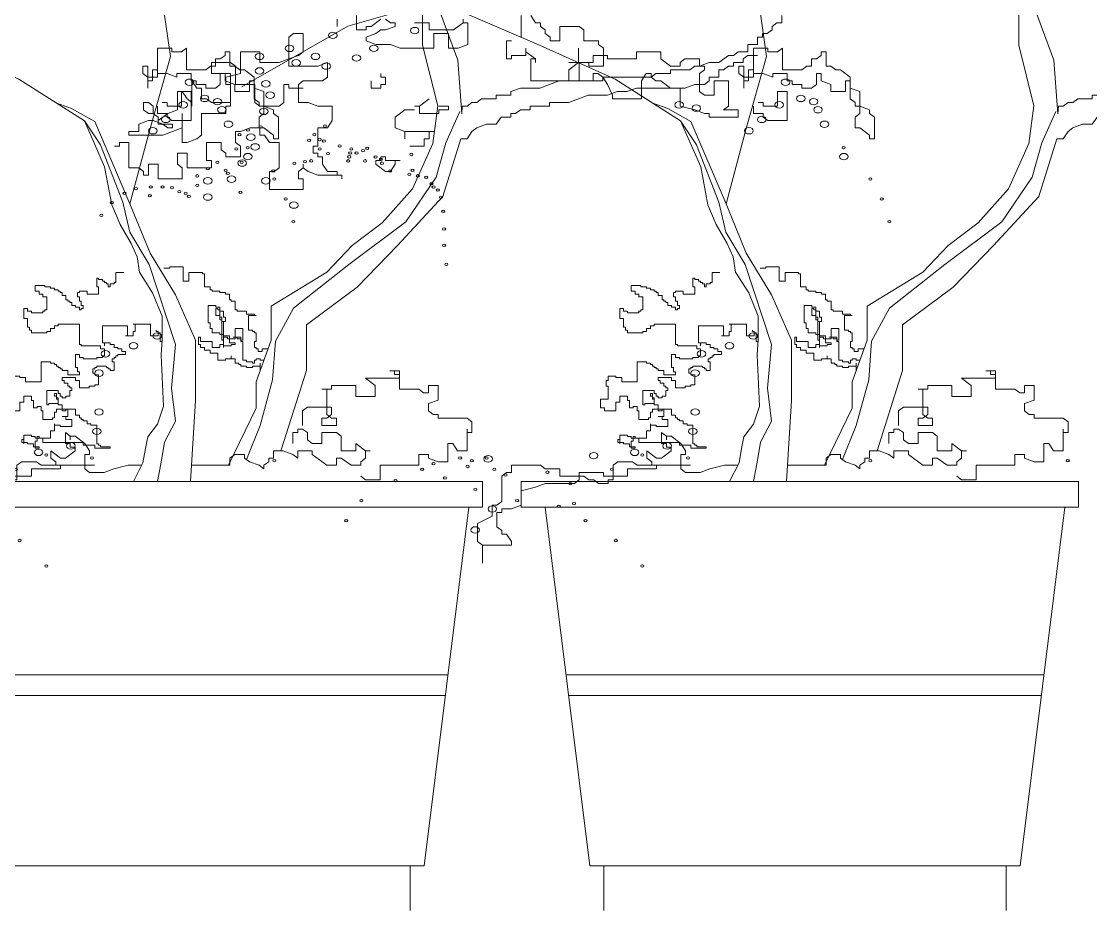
# Model space of a CAD drawing. Header units: millimetres. Extents: x 219.2 to 298.5, y 137.8 to 166.3.
# Drawn here: x 287.1841 to 287.4967, y 144.7631 to 145.0231 of the extents above; entities that cross this region are included whole.
import ezdxf

# ---------------------------------------------------------------- set-up
doc = ezdxf.new("R2010")
doc.units = ezdxf.units.MM
doc.layers.add('fach00', color=33, linetype='Continuous', lineweight=0)

# ---------------------------------------------------------------- blocks, each defined once
blk = doc.blocks.new('Arbaplci')
for p, q in [((-0.2145, 0.3194), (0.2706, 0.3194)), ((-0.2118, 0.2911), (0.268, 0.2911)), ((-0.1762, 0.0605), (-0.1762, 0)), ((0.2324, 0.0605), (0.2324, 0))]:
    blk.add_line(p, q)
for points in [[(0.2847, 1.0786), (0.2808, 1.1512), (0.2552, 1.2434), (0.2655, 1.3509), (0.3013, 1.4225), (0.3986, 1.5249), (0.4447, 1.617), (0.4857, 1.6785), (0.5677, 1.8116), (0.583, 1.8423), (0.7111, 1.9242), (0.7674, 1.9498), (0.7981, 1.9856)], [(0.0094, 0.5812), (0.0145, 0.6905), (0.0145, 0.7724), (-0.006, 0.8338), (-0.0316, 0.8901), (-0.0521, 0.9567), (-0.0316, 1.0591), (-0.0111, 1.1563), (-0.0213, 1.2536), (-0.0623, 1.3253), (-0.1596, 1.4072), (-0.2826, 1.4635), (-0.3799, 1.5044), (-0.4618, 1.5095), (-0.5182, 1.484)], [(0.048, 0.6029), (0.076, 0.6802), (0.076, 0.7161), (0.0913, 0.7724), (0.0913, 0.8185), (0.1477, 0.8645), (0.1733, 0.9004), (0.204, 0.9311), (0.2347, 0.9772), (0.2552, 1.0386), (0.2603, 1.0898), (0.245, 1.1717), (0.245, 1.2536), (0.245, 1.3201)], [(-0.5438, 1.1154), (-0.4362, 1.1973), (-0.3696, 1.2229), (-0.3133, 1.2126), (-0.2416, 1.1717), (-0.1648, 1.1256), (-0.0982, 1.0693), (-0.0778, 1.0068), (-0.0705, 0.9557), (-0.062, 0.9289), (-0.051, 0.9033), (-0.0449, 0.885), (-0.0425, 0.8643), (-0.0291, 0.8363), (-0.0194, 0.8047), (-0.0194, 0.773), (-0.0206, 0.7523), (-0.0181, 0.6829), (-0.0242, 0.6586), (-0.034, 0.6415), (-0.0364, 0.6257), (-0.0389, 0.6062), (-0.0486, 0.5812)], [(-0.4469, 1.1972), (-0.4469, 1.207)], [(-0.4272, 1.2119), (-0.4272, 1.1923), (-0.4174, 1.1923), (-0.4174, 1.1972), (-0.4125, 1.1972), (-0.4026, 1.207)], [(-0.3977, 1.207), (-0.3928, 1.2021), (-0.3879, 1.2021), (-0.3879, 1.1972), (-0.3977, 1.1923), (-0.4026, 1.1923), (-0.4076, 1.1873), (-0.4174, 1.1824), (-0.4174, 1.1775), (-0.4076, 1.1726), (-0.3928, 1.1726), (-0.383, 1.1677), (-0.3486, 1.1677), (-0.3486, 1.1873), (-0.3339, 1.1873), (-0.3339, 1.1677), (-0.324, 1.1677), (-0.3142, 1.1726), (-0.3142, 1.2021), (-0.3191, 1.2021), (-0.3191, 1.207), (-0.3191, 1.2021), (-0.3289, 1.1923), (-0.3535, 1.1923), (-0.3535, 1.2021), (-0.3683, 1.2021)], [(-0.27, 1.1775), (-0.2749, 1.1775), (-0.2749, 1.153), (-0.27, 1.153), (-0.27, 1.1579), (-0.2552, 1.1579), (-0.2552, 1.1677), (-0.2552, 1.1628), (-0.2454, 1.153), (-0.2454, 1.1481), (-0.2454, 1.153), (-0.2503, 1.153), (-0.2503, 1.1235), (-0.2012, 1.1235), (-0.2012, 1.1481), (-0.1914, 1.1481), (-0.1914, 1.1431), (-0.1766, 1.1431), (-0.1766, 1.1677), (-0.1815, 1.1726), (-0.1815, 1.1775), (-0.1963, 1.1775), (-0.1963, 1.1923), (-0.2012, 1.1972), (-0.2208, 1.1972), (-0.2208, 1.1775), (-0.2307, 1.1775), (-0.2307, 1.1824), (-0.2356, 1.1873), (-0.2356, 1.1923), (-0.2405, 1.1972), (-0.2405, 1.2021), (-0.2454, 1.2021), (-0.2503, 1.2119)], [(-0.2601, 1.2119), (-0.2601, 1.1824)], [(0.2847, 1.0786), (0.2853, 1.0891), (0.2902, 1.0891), (0.2951, 1.094), (0.3, 1.094), (0.3049, 1.0989), (0.3197, 1.0989), (0.3197, 1.1039), (0.3344, 1.1039), (0.3344, 1.1088), (0.3443, 1.1137), (0.3639, 1.1137), (0.3836, 1.1235), (0.4278, 1.1235), (0.4278, 1.1284), (0.4769, 1.1284), (0.4818, 1.1333), (0.4966, 1.1333), (0.4966, 1.1382), (0.5162, 1.1382), (0.5212, 1.1431), (0.5261, 1.1431), (0.5359, 1.1481), (0.5457, 1.1481), (0.5555, 1.1579), (0.5605, 1.1579), (0.5654, 1.1628), (0.5752, 1.1628), (0.5752, 1.1726), (0.585, 1.1726), (0.585, 1.1824), (0.5899, 1.1824), (0.5899, 1.1873), (0.5949, 1.1873), (0.5998, 1.1923), (0.5998, 1.1972), (0.6047, 1.2021), (0.6096, 1.2021), (0.6096, 1.2119)], [(-0.6729, 1.0351), (-0.668, 1.0351), (-0.668, 1.04), (-0.6582, 1.04), (-0.6582, 1.0056), (-0.6483, 1.0056), (-0.6434, 1.0007), (-0.6434, 0.9958), (-0.6385, 0.9958), (-0.6385, 1.0105), (-0.6287, 1.0105), (-0.6287, 0.9909), (-0.6041, 0.9909), (-0.6041, 1.0056), (-0.609, 1.0105), (-0.609, 1.0253), (-0.5992, 1.0253), (-0.5992, 1.0056), (-0.5746, 1.0056), (-0.5746, 1.0154), (-0.5795, 1.0154), (-0.5795, 1.04), (-0.5648, 1.04), (-0.5648, 1.0302), (-0.5599, 1.0253), (-0.5599, 1.0204), (-0.5451, 1.0204), (-0.5451, 1.0351), (-0.5501, 1.04), (-0.5501, 1.0547), (-0.5451, 1.0547), (-0.5353, 1.0596), (-0.5255, 1.0596), (-0.5255, 1.0498), (-0.5206, 1.0498), (-0.5157, 1.04), (-0.5058, 1.04), (-0.5058, 1.0056), (-0.5108, 1.0007), (-0.5157, 1.0007), (-0.5157, 0.9762), (-0.4813, 0.9762), (-0.4813, 0.9909), (-0.4862, 0.9909), (-0.4862, 1.0007), (-0.4813, 1.0056), (-0.4813, 1.0105), (-0.4813, 1.0056), (-0.4764, 1.0007), (-0.4665, 0.9958), (-0.442, 0.9958), (-0.442, 0.9909), (-0.442, 0.9958), (-0.4469, 0.9958), (-0.4469, 1.0007), (-0.4567, 1.0007), (-0.4616, 1.0105), (-0.4616, 1.0204), (-0.4665, 1.0204), (-0.4665, 1.0253), (-0.4714, 1.0253), (-0.4714, 1.0351), (-0.4665, 1.0351), (-0.4665, 1.0596), (-0.4567, 1.0596), (-0.4518, 1.0695), (-0.4518, 1.0891), (-0.4665, 1.0891), (-0.4764, 1.094), (-0.4862, 1.094), (-0.4862, 1.1137), (-0.496, 1.1137), (-0.496, 1.1186), (-0.5009, 1.1186), (-0.5009, 1.094), (-0.5058, 1.0891), (-0.5255, 1.0891), (-0.5304, 1.094), (-0.5304, 1.1186), (-0.5501, 1.1186), (-0.5501, 1.1431), (-0.555, 1.1481), (-0.5746, 1.1481), (-0.5746, 1.1333), (-0.555, 1.1333), (-0.555, 1.094), (-0.5746, 1.094), (-0.5795, 1.0989), (-0.5845, 1.0989), (-0.5845, 1.1137), (-0.5894, 1.1137), (-0.5943, 1.1235), (-0.5943, 1.0891), (-0.5943, 1.094), (-0.5992, 1.0989), (-0.6041, 1.1088), (-0.609, 1.1088), (-0.609, 1.0842), (-0.6189, 1.0793), (-0.6287, 1.0695), (-0.6287, 1.0744), (-0.6336, 1.0793), (-0.6336, 1.0891), (-0.6385, 1.094), (-0.6434, 1.094), (-0.6434, 1.0842), (-0.6385, 1.0793), (-0.6336, 1.0793), (-0.6287, 1.0744), (-0.6287, 1.0646), (-0.6139, 1.0646), (-0.6139, 1.0596), (-0.6189, 1.0596), (-0.6238, 1.0646), (-0.6336, 1.0695), (-0.6385, 1.0695), (-0.6483, 1.0646), (-0.6483, 1.0547), (-0.6582, 1.0547), (-0.6582, 1.0498), (-0.6582, 1.0547), (-0.6582, 1.0498), (-0.6238, 1.0498), (-0.6041, 1.0596), (-0.6041, 1.0793), (-0.6041, 1.04), (-0.5992, 1.04), (-0.5894, 1.0449), (-0.5845, 1.0498), (-0.5845, 1.0793), (-0.5599, 1.0793), (-0.5599, 1.0891), (-0.555, 1.0891), (-0.555, 1.1186), (-0.5599, 1.1186), (-0.5599, 1.1284), (-0.5451, 1.1333), (-0.5451, 1.1628), (-0.5255, 1.1628), (-0.5255, 1.1481), (-0.5058, 1.1481), (-0.496, 1.153), (-0.496, 1.1824), (-0.4911, 1.1873), (-0.4813, 1.1873), (-0.4813, 1.1628), (-0.4862, 1.1579), (-0.496, 1.153), (-0.496, 1.1431), (-0.4665, 1.1431), (-0.4567, 1.1481), (-0.4567, 1.1284), (-0.4616, 1.1235), (-0.4813, 1.1235), (-0.4862, 1.1186), (-0.4862, 1.1137), (-0.4813, 1.1137)], [(-0.0341, 1.1137), (-0.0341, 1.1284), (-0.039, 1.1333), (-0.039, 1.1431), (-0.0341, 1.1431), (-0.0341, 1.1284), (-0.0243, 1.1284), (-0.0243, 1.1677), (-0.0095, 1.1677), (-0.0095, 1.1628), (0.0003, 1.1628), (0.0052, 1.1677), (0.0052, 1.1382), (0.0249, 1.1382), (0.0298, 1.1431), (0.0347, 1.1431), (0.0347, 1.153), (0.0396, 1.153), (0.0445, 1.1579), (0.0445, 1.1628), (0.0494, 1.1628), (0.0494, 1.1431), (0.0543, 1.1431), (0.0593, 1.1382), (0.0642, 1.1382), (0.074, 1.1284), (0.074, 1.1137), (0.0838, 1.1088), (0.0838, 1.0891), (0.0936, 1.0842), (0.0936, 1.0793), (0.0986, 1.0744), (0.0986, 1.0449), (0.0936, 1.0449), (0.0936, 1.0498), (0.0838, 1.0596), (0.0789, 1.0596), (0.0789, 1.0744), (0.0838, 1.0793), (0.0838, 1.0989), (0.0838, 1.0891), (0.0789, 1.0891), (0.0789, 1.094), (0.074, 1.0989), (0.074, 1.1235), (0.0691, 1.1235), (0.0691, 1.1088), (0.0543, 1.1088), (0.0543, 1.1186), (0.0445, 1.1235), (0.0445, 1.1333), (0.0396, 1.1333), (0.0396, 1.1186), (0.0347, 1.1137), (0.0249, 1.1137), (0.0249, 1.1186), (0.015, 1.1186), (0.015, 1.1235), (0.0101, 1.1235), (0.0101, 1.1333), (-0.0046, 1.1333), (-0.0046, 1.1284), (-0.0145, 1.1333), (-0.0243, 1.1333), (-0.0243, 1.1382), (-0.0292, 1.1382), (-0.0292, 1.1235), (-0.0341, 1.1235), (-0.0341, 1.1284)], [(0.4032, 1.1677), (0.4032, 1.1481), (0.3934, 1.1382), (0.3934, 1.1235), (0.418, 1.1235), (0.418, 1.1333), (0.4229, 1.1333), (0.4278, 1.1284), (0.4327, 1.1186), (0.4376, 1.1039), (0.4376, 1.0989), (0.4671, 1.0989), (0.4671, 1.1235), (0.472, 1.1333), (0.4769, 1.1333), (0.4769, 1.1284), (0.4818, 1.1235), (0.4868, 1.1235), (0.4966, 1.1137), (0.5064, 1.1137), (0.5064, 1.0891), (0.5212, 1.0842), (0.531, 1.0793), (0.5359, 1.0793), (0.5359, 1.0744), (0.5654, 1.0744), (0.5654, 1.0842), (0.5506, 1.0842), (0.5555, 1.0891), (0.5555, 1.1235), (0.5408, 1.1235), (0.5408, 1.1039), (0.531, 1.1039), (0.5261, 1.1088), (0.5261, 1.1333), (0.531, 1.1382), (0.531, 1.1431), (0.5261, 1.1431), (0.5261, 1.153), (0.5113, 1.153), (0.5064, 1.1481), (0.5064, 1.1431), (0.4966, 1.1431), (0.4868, 1.153), (0.4868, 1.1628), (0.4622, 1.1628), (0.4622, 1.153), (0.4327, 1.153), (0.4327, 1.1579), (0.418, 1.1579), (0.418, 1.1481), (0.3934, 1.1481)], [(0.2838, 1.0449), (0.2902, 1.0449), (0.2951, 1.0547), (0.3, 1.0596), (0.3099, 1.0646), (0.3197, 1.0646), (0.3246, 1.0744), (0.3344, 1.0744), (0.3344, 1.0793), (0.3393, 1.0793), (0.3443, 1.0842), (0.3541, 1.0842), (0.3541, 1.0891), (0.3737, 1.0891), (0.3737, 1.094), (0.3934, 1.094), (0.413, 1.1039), (0.4327, 1.1039), (0.4425, 1.1088), (0.4524, 1.1088), (0.4622, 1.1137), (0.5113, 1.1137), (0.5212, 1.1186), (0.531, 1.1186), (0.5359, 1.1235), (0.5359, 1.1284), (0.5457, 1.1284), (0.5457, 1.1382), (0.5506, 1.1382), (0.5555, 1.1431), (0.5605, 1.1431), (0.5605, 1.1481), (0.5703, 1.1481), (0.5703, 1.153), (0.5752, 1.1579), (0.585, 1.1579)], [(-0.4125, 1.1235), (-0.4125, 1.1137), (-0.4026, 1.1137), (-0.4026, 1.1186), (-0.3977, 1.1186), (-0.3977, 1.1284), (-0.4026, 1.1284), (-0.4026, 1.1333)], [(-0.0243, 1.0891), (-0.0243, 1.0793), (-0.0145, 1.0793), (-0.0145, 1.0744), (-0.0095, 1.0695), (0.0101, 1.0695), (0.0101, 1.1088), (0.0003, 1.1088), (0.0003, 1.0891), (-0.0145, 1.0891), (-0.0145, 1.094), (-0.0194, 1.094)], [(-0.3535, 1.0989), (-0.3633, 1.0891), (-0.3683, 1.0891), (-0.3633, 1.0891), (-0.3633, 1.0793), (-0.3437, 1.0793), (-0.3437, 1.0842), (-0.3339, 1.0842), (-0.3339, 1.0891), (-0.3437, 1.0891)], [(-0.0878, 1.0682), (-0.1113, 1.0859), (-0.1263, 1.0931)], [(-0.3683, 1.0842), (-0.3781, 1.0842), (-0.3879, 1.0744), (-0.3879, 1.0596), (-0.3781, 1.0547), (-0.3781, 1.0449), (-0.3781, 1.0547), (-0.3486, 1.0547), (-0.3535, 1.0547), (-0.3535, 1.0449), (-0.3584, 1.0449), (-0.3584, 1.0351), (-0.3732, 1.0351)], [(0.0662, 0.6107), (0.08, 0.6569), (0.0927, 0.7188), (0.0955, 0.7708), (0.1138, 0.8158), (0.1701, 0.8749), (0.2278, 0.9326), (0.2587, 0.993), (0.2686, 1.0395), (0.2827, 1.0817)], [(-0.0241, 0.5812), (-0.0199, 0.6119), (-0.0171, 0.6344), (-0.0058, 0.6625), (-0.01, 0.7075), (-0.0058, 0.7666), (-0.0326, 0.8749), (-0.0523, 0.9185), (-0.0593, 0.9593), (-0.0821, 1.0367), (-0.0982, 1.0693)], [(-0.0521, 0.9567), (-0.0878, 1.0682)], [(0.1012, 0.6225), (0.1272, 0.7314), (0.1272, 0.7929), (0.1784, 0.8441), (0.2194, 0.9004), (0.2655, 0.9669), (0.2838, 1.0449)], [(-0.383, 1.0154), (-0.3977, 1.0154), (-0.3977, 1.0204), (-0.4026, 1.0204), (-0.4026, 1.0154), (-0.4076, 1.0154), (-0.4076, 1.0105), (-0.3977, 1.0007), (-0.3928, 1.0007), (-0.3879, 1.0105), (-0.3879, 1.0154)], [(-0.0176, 0.8699), (-0.0117, 0.8699), (-0.0117, 0.8718), (0.002, 0.8718), (0.002, 0.8523), (0.0078, 0.8523), (0.0078, 0.864), (0.0215, 0.864), (0.0215, 0.8621), (0.0234, 0.8621), (0.0234, 0.8445), (0.0293, 0.8445), (0.0293, 0.8406), (0.0312, 0.8406), (0.0312, 0.8387), (0.039, 0.8387), (0.039, 0.8367), (0.0449, 0.8367), (0.0449, 0.8348), (0.0488, 0.8348), (0.0488, 0.827), (0.0507, 0.827), (0.0507, 0.825), (0.0546, 0.825), (0.0546, 0.8133), (0.0566, 0.8133), (0.0566, 0.8114), (0.0663, 0.8114), (0.0663, 0.8075), (0.0742, 0.8075), (0.0742, 0.8055), (0.0761, 0.8055), (0.0683, 0.8055), (0.0683, 0.786), (0.0722, 0.786), (0.0722, 0.7841), (0.0742, 0.7841), (0.0742, 0.7821), (0.0761, 0.7821), (0.0761, 0.7704), (0.0742, 0.7704), (0.0742, 0.7626), (0.0761, 0.7626), (0.0761, 0.7607), (0.0781, 0.7607), (0.0781, 0.7568), (0.082, 0.7568), (0.082, 0.7607), (0.0881, 0.7607)], [(-0.0585, 0.864), (-0.0663, 0.864), (-0.0663, 0.8504), (-0.0683, 0.8504), (-0.0683, 0.8484), (-0.0722, 0.8484), (-0.0722, 0.8445), (-0.0741, 0.8445), (-0.0741, 0.8484), (-0.0761, 0.8484), (-0.0761, 0.8504), (-0.078, 0.8504), (-0.078, 0.8523), (-0.08, 0.8523), (-0.08, 0.8543), (-0.0839, 0.8543), (-0.0839, 0.8562), (-0.0858, 0.8562), (-0.0858, 0.8445), (-0.0839, 0.8445), (-0.0839, 0.8348), (-0.0956, 0.8348), (-0.0956, 0.8387), (-0.1034, 0.8387), (-0.1034, 0.8367), (-0.1054, 0.8367), (-0.1054, 0.8309), (-0.1034, 0.8309), (-0.1034, 0.825), (-0.1015, 0.825), (-0.1015, 0.8192), (-0.0995, 0.8192), (-0.0995, 0.8153), (-0.1015, 0.8153), (-0.1015, 0.8133), (-0.1034, 0.8133), (-0.1034, 0.8172), (-0.1073, 0.8172), (-0.1073, 0.8192), (-0.1112, 0.8192), (-0.1112, 0.8231), (-0.1132, 0.8231), (-0.1132, 0.825), (-0.1151, 0.825), (-0.1151, 0.827), (-0.1171, 0.827), (-0.1171, 0.8328), (-0.121, 0.8328), (-0.121, 0.8367), (-0.1229, 0.8367), (-0.1229, 0.8387), (-0.1249, 0.8387), (-0.1249, 0.8406), (-0.1288, 0.8406), (-0.1288, 0.8426), (-0.1327, 0.8426), (-0.1327, 0.8445), (-0.1385, 0.8445), (-0.1385, 0.8465), (-0.1483, 0.8465), (-0.1483, 0.8387), (-0.1444, 0.8387), (-0.1444, 0.8348), (-0.1405, 0.8348), (-0.1405, 0.8309), (-0.1366, 0.8309), (-0.1366, 0.8133), (-0.1385, 0.8133), (-0.1385, 0.8114), (-0.1405, 0.8114), (-0.1405, 0.8094), (-0.1522, 0.8094), (-0.1522, 0.8114), (-0.1561, 0.8114), (-0.1561, 0.8153), (-0.16, 0.8153), (-0.16, 0.8016), (-0.1561, 0.8016), (-0.1561, 0.7899), (-0.1541, 0.7899), (-0.1541, 0.786), (-0.1522, 0.786), (-0.1522, 0.7821), (-0.1366, 0.7821), (-0.1366, 0.7841), (-0.1327, 0.7841), (-0.1327, 0.788), (-0.1288, 0.788), (-0.1288, 0.7919), (-0.1249, 0.7919), (-0.1249, 0.7938), (-0.1034, 0.7938), (-0.1034, 0.7665), (-0.1015, 0.7665), (-0.1015, 0.7646), (-0.0819, 0.7646), (-0.0819, 0.7607), (-0.078, 0.7607), (-0.078, 0.7509), (-0.08, 0.7509), (-0.08, 0.749), (-0.0858, 0.749), (-0.0858, 0.747), (-0.0995, 0.747), (-0.0995, 0.749), (-0.1034, 0.749), (-0.1034, 0.7529), (-0.1073, 0.7529), (-0.1073, 0.7353), (-0.1054, 0.7353), (-0.1054, 0.7295), (-0.1034, 0.7295), (-0.1034, 0.7256), (-0.1151, 0.7256), (-0.1151, 0.7314), (-0.121, 0.7314), (-0.121, 0.7334), (-0.1229, 0.7334), (-0.1229, 0.7353), (-0.1249, 0.7353), (-0.1249, 0.7373), (-0.1268, 0.7373), (-0.1268, 0.7392), (-0.1288, 0.7392), (-0.1288, 0.7412), (-0.1327, 0.7412), (-0.1327, 0.7431), (-0.1424, 0.7431), (-0.1424, 0.7158), (-0.158, 0.7158), (-0.158, 0.7217), (-0.1639, 0.7217), (-0.1639, 0.7236), (-0.1717, 0.7236), (-0.1717, 0.7178), (-0.1737, 0.7178), (-0.1737, 0.71), (-0.1717, 0.71), (-0.1717, 0.6924), (-0.1795, 0.6924), (-0.1795, 0.6807), (-0.1756, 0.6807), (-0.1756, 0.6768), (-0.1639, 0.6768), (-0.1639, 0.6885), (-0.16, 0.6885), (-0.16, 0.6963), (-0.1522, 0.6963), (-0.1522, 0.6905), (-0.1502, 0.6905), (-0.1502, 0.6807), (-0.1463, 0.6807), (-0.1463, 0.6826), (-0.1424, 0.6826), (-0.1424, 0.6768), (-0.1405, 0.6768), (-0.1405, 0.6651), (-0.1307, 0.6651), (-0.1307, 0.667), (-0.1288, 0.667), (-0.1288, 0.6748), (-0.1268, 0.6748), (-0.1268, 0.6787), (-0.1073, 0.6787), (-0.1073, 0.6709), (-0.1034, 0.6709), (-0.1034, 0.667), (-0.1015, 0.667), (-0.1015, 0.6651), (-0.0995, 0.6651), (-0.0995, 0.6631), (-0.0956, 0.6631), (-0.0956, 0.6592), (-0.0917, 0.6592), (-0.0917, 0.6573), (-0.0858, 0.6573), (-0.0858, 0.6319), (-0.0839, 0.6319), (-0.0839, 0.63), (-0.0819, 0.63), (-0.0819, 0.628), (-0.0722, 0.628), (-0.0722, 0.6261), (-0.0878, 0.6261), (-0.0878, 0.63), (-0.0995, 0.63), (-0.0995, 0.6339), (-0.1405, 0.6339), (-0.1405, 0.6397), (-0.1444, 0.6397), (-0.1444, 0.6417), (-0.1463, 0.6417), (-0.1463, 0.6358), (-0.1483, 0.6358), (-0.1483, 0.6261), (-0.1444, 0.6261), (-0.1444, 0.628), (-0.1502, 0.628), (-0.1502, 0.6319), (-0.1561, 0.6319), (-0.1561, 0.6339), (-0.16, 0.6339), (-0.16, 0.6378), (-0.1619, 0.6378), (-0.1619, 0.6339), (-0.16, 0.6339), (-0.16, 0.6319), (-0.16, 0.6436), (-0.1522, 0.6436), (-0.1522, 0.6417), (-0.1483, 0.6417), (-0.1483, 0.6397), (-0.1327, 0.6397), (-0.1327, 0.6495), (-0.1288, 0.6495), (-0.1288, 0.6592), (-0.1288, 0.6573), (-0.1229, 0.6573), (-0.1229, 0.6553), (-0.1112, 0.6553), (-0.1112, 0.6651), (-0.1171, 0.6651), (-0.1171, 0.669), (-0.121, 0.669), (-0.1151, 0.669), (-0.1151, 0.6787), (-0.1171, 0.6787), (-0.1171, 0.6768), (-0.121, 0.6768), (-0.121, 0.6846), (-0.1249, 0.6846), (-0.1249, 0.6924), (-0.1268, 0.6924), (-0.1268, 0.6963), (-0.1288, 0.6963), (-0.1288, 0.7002), (-0.1268, 0.7002), (-0.1268, 0.6944), (-0.1249, 0.6944), (-0.1249, 0.6866), (-0.1346, 0.6866), (-0.1346, 0.6846), (-0.1366, 0.6846), (-0.1366, 0.7041), (-0.1249, 0.7041), (-0.1249, 0.7002), (-0.1229, 0.7002), (-0.1229, 0.6963), (-0.121, 0.6963), (-0.121, 0.6944), (-0.1171, 0.6944), (-0.1171, 0.6963), (-0.1132, 0.6963), (-0.1132, 0.7041), (-0.1112, 0.7041), (-0.1112, 0.708), (-0.1132, 0.708), (-0.1132, 0.71), (-0.1151, 0.71), (-0.1151, 0.7139), (-0.119, 0.7139), (-0.119, 0.7178), (-0.121, 0.7178), (-0.121, 0.7217), (-0.1073, 0.7217), (-0.1073, 0.7178), (-0.1034, 0.7178), (-0.1034, 0.708), (-0.0937, 0.708), (-0.0937, 0.71), (-0.0878, 0.71), (-0.0878, 0.7119), (-0.0839, 0.7119), (-0.0839, 0.7256), (-0.0878, 0.7256), (-0.0878, 0.7275), (-0.0898, 0.7275), (-0.0898, 0.7334), (-0.0878, 0.7334), (-0.0878, 0.7353), (-0.0858, 0.7353), (-0.0858, 0.7373), (-0.0761, 0.7373), (-0.0761, 0.7353), (-0.0741, 0.7353), (-0.0741, 0.7334), (-0.0722, 0.7334), (-0.0722, 0.7314), (-0.0683, 0.7314), (-0.0683, 0.7431), (-0.0702, 0.7431), (-0.0702, 0.747), (-0.0683, 0.747), (-0.0683, 0.749), (-0.0663, 0.749), (-0.0663, 0.7509), (-0.0644, 0.7509), (-0.0644, 0.7529), (-0.0566, 0.7529), (-0.0566, 0.7568), (-0.0605, 0.7568), (-0.0605, 0.7607), (-0.0644, 0.7607), (-0.0644, 0.7626), (-0.0683, 0.7626), (-0.0683, 0.7665), (-0.0722, 0.7665), (-0.0722, 0.7685), (-0.078, 0.7685), (-0.078, 0.7646), (-0.078, 0.7685), (-0.08, 0.7685), (-0.08, 0.7919), (-0.0546, 0.7919), (-0.0546, 0.7782), (-0.0566, 0.7782), (-0.0488, 0.7782), (-0.0488, 0.7841), (-0.0468, 0.7841), (-0.0468, 0.7938), (-0.0488, 0.7938), (-0.0312, 0.7938), (-0.0312, 0.7782), (-0.0234, 0.7782), (-0.0234, 0.7841), (-0.0254, 0.7841), (-0.0254, 0.786), (-0.0254, 0.7841), (-0.0234, 0.7841), (-0.0234, 0.7821), (-0.0215, 0.7821), (-0.0215, 0.7704), (-0.0195, 0.7704)], [(0.0839, 0.7451), (0.08, 0.7451), (0.08, 0.747), (0.0761, 0.747), (0.0761, 0.7451), (0.0742, 0.7451), (0.0742, 0.7412), (0.0722, 0.7412), (0.0722, 0.7431), (0.0663, 0.7431), (0.0663, 0.7451), (0.0624, 0.7451), (0.0624, 0.7704), (0.0605, 0.7704), (0.0605, 0.7763), (0.0527, 0.7763), (0.0566, 0.7763), (0.0566, 0.7743), (0.0605, 0.7743), (0.0605, 0.7724), (0.0624, 0.7724), (0.0624, 0.788), (0.0546, 0.788), (0.0546, 0.7743), (0.0468, 0.7743), (0.0468, 0.7763), (0.0429, 0.7763), (0.0429, 0.7977), (0.0449, 0.7977), (0.0449, 0.8036), (0.0429, 0.8036), (0.0429, 0.8114), (0.039, 0.8114), (0.039, 0.8133), (0.0371, 0.8133), (0.0371, 0.8153), (0.0351, 0.8153), (0.0351, 0.8055), (0.039, 0.8055), (0.039, 0.8036), (0.041, 0.8036), (0.041, 0.7977), (0.0429, 0.7977), (0.0429, 0.7782), (0.0488, 0.7782), (0.0488, 0.7685), (0.0546, 0.7685), (0.0546, 0.7665), (0.0507, 0.7665), (0.0507, 0.7646), (0.0429, 0.7646), (0.0429, 0.7626), (0.0429, 0.7724), (0.041, 0.7724), (0.041, 0.7997), (0.039, 0.7997), (0.039, 0.8172), (0.0351, 0.8172), (0.0351, 0.8192), (0.0273, 0.8192), (0.0273, 0.7958), (0.0293, 0.7958), (0.0293, 0.788), (0.0312, 0.788), (0.0312, 0.7821), (0.039, 0.7821), (0.039, 0.7802), (0.0429, 0.7802), (0.0429, 0.7665), (0.039, 0.7665), (0.039, 0.7626), (0.0312, 0.7626), (0.0312, 0.7704), (0.0195, 0.7704), (0.0195, 0.7763), (0.0176, 0.7763), (0.0176, 0.7665), (0.0195, 0.7665), (0.0195, 0.7626), (0.0234, 0.7626), (0.0234, 0.7587), (0.0293, 0.7587), (0.0293, 0.7548), (0.0371, 0.7548), (0.0371, 0.7451), (0.0449, 0.7451), (0.0449, 0.747), (0.0507, 0.747), (0.0507, 0.7509), (0.0507, 0.747), (0.0546, 0.747), (0.0546, 0.7412), (0.0585, 0.7412), (0.0585, 0.7392), (0.0605, 0.7392), (0.0605, 0.7373), (0.0663, 0.7373), (0.0663, 0.7353), (0.0722, 0.7353), (0.0722, 0.7373), (0.08, 0.7373), (0.08, 0.7412), (0.08, 0.7309)], [(0.1231, 0.6569), (0.1231, 0.6766), (0.128, 0.6815), (0.1526, 0.6815), (0.1526, 0.6717), (0.1477, 0.6667), (0.1428, 0.6667), (0.1428, 0.6569), (0.1575, 0.6569), (0.1575, 0.6667), (0.1526, 0.6667), (0.1477, 0.6717), (0.1477, 0.706), (0.1428, 0.706), (0.1526, 0.706), (0.1526, 0.7109), (0.1772, 0.7109), (0.1772, 0.6962), (0.1968, 0.6962), (0.1968, 0.7109), (0.187, 0.7208), (0.2214, 0.7208), (0.2214, 0.7257), (0.2165, 0.7257), (0.2165, 0.7306), (0.2116, 0.7306), (0.2214, 0.7306), (0.2214, 0.706), (0.2411, 0.706), (0.246, 0.7011), (0.2509, 0.7011), (0.2509, 0.7109), (0.2607, 0.7109), (0.2607, 0.6913), (0.2509, 0.6864), (0.2509, 0.6766), (0.2558, 0.6717), (0.2607, 0.6717), (0.2607, 0.6667), (0.2902, 0.6667), (0.2951, 0.6618), (0.2951, 0.6471), (0.2902, 0.6471), (0.2902, 0.652), (0.2902, 0.6225), (0.2804, 0.6225), (0.2755, 0.6324), (0.2705, 0.6324), (0.2705, 0.6078), (0.2607, 0.6078), (0.2509, 0.6127), (0.2509, 0.6176), (0.2411, 0.6176), (0.2411, 0.6029), (0.2018, 0.6029), (0.2018, 0.5832), (0.187, 0.5832), (0.1821, 0.5882)], [(0.1133, 0.6324), (0.1133, 0.6471), (0.1182, 0.6471), (0.1182, 0.652), (0.1231, 0.652), (0.128, 0.6471), (0.128, 0.6373), (0.133, 0.6324), (0.1428, 0.6324), (0.1428, 0.6471), (0.1575, 0.6471), (0.1624, 0.6422), (0.1624, 0.6225), (0.1772, 0.6225), (0.1772, 0.6324), (0.187, 0.6225), (0.1919, 0.6225), (0.187, 0.6225), (0.187, 0.6127), (0.1821, 0.6078), (0.1821, 0.6029), (0.1723, 0.6029), (0.1624, 0.6127), (0.1575, 0.6127), (0.1575, 0.6029), (0.1477, 0.6029), (0.133, 0.6176), (0.133, 0.6225), (0.1182, 0.6225), (0.1182, 0.6127), (0.1133, 0.6176), (0.1035, 0.6225), (0.0936, 0.6225), (0.0936, 0.6127), (0.0887, 0.6127), (0.0887, 0.6078), (0.0838, 0.6029), (0.0838, 0.598), (0.0789, 0.6029), (0.0691, 0.6078), (0.0642, 0.6127), (0.0642, 0.6176), (0.0543, 0.6176), (0.0494, 0.6127), (0.0494, 0.6029), (0.0104, 0.6029)], [(-0.0402, 0.6029), (-0.0538, 0.6029), (-0.0685, 0.598), (-0.0783, 0.5931), (-0.0931, 0.5931), (-0.098, 0.598), (-0.098, 0.6176), (-0.0931, 0.6176), (-0.0931, 0.6225), (-0.098, 0.6324), (-0.1078, 0.6422), (-0.1127, 0.6422), (-0.1127, 0.6373), (-0.1127, 0.6422), (-0.1176, 0.6471), (-0.1176, 0.6324), (-0.1127, 0.6324), (-0.1127, 0.6275), (-0.1078, 0.6275), (-0.1078, 0.6225), (-0.1176, 0.6127), (-0.1226, 0.6127), (-0.1324, 0.6225), (-0.1324, 0.6127), (-0.1275, 0.6078), (-0.1275, 0.6029), (-0.1226, 0.6029), (-0.1422, 0.6029), (-0.1471, 0.6078), (-0.1619, 0.6078), (-0.1668, 0.6029), (-0.1668, 0.5832), (-0.1717, 0.5832), (-0.1717, 0.5783), (-0.1815, 0.5783), (-0.1864, 0.5832), (-0.1914, 0.5832), (-0.1963, 0.5882), (-0.2208, 0.5882), (-0.2208, 0.598), (-0.2356, 0.598), (-0.2405, 0.6029), (-0.27, 0.6029), (-0.27, 0.5931), (-0.2749, 0.5931), (-0.2798, 0.5882), (-0.2798, 0.5538), (-0.2847, 0.5489), (-0.2896, 0.5489), (-0.2896, 0.5341), (-0.3044, 0.5243), (-0.3044, 0.4998), (-0.2995, 0.4948), (-0.2995, 0.4703), (-0.2995, 0.4948), (-0.27, 0.4948), (-0.27, 0.4998), (-0.2749, 0.5096), (-0.2798, 0.5096), (-0.2798, 0.5145), (-0.2847, 0.5194), (-0.2847, 0.539), (-0.2798, 0.539), (-0.2798, 0.544), (-0.27, 0.544), (-0.2601, 0.5489), (-0.2601, 0.5685), (-0.2454, 0.5734), (-0.2356, 0.5783), (-0.2061, 0.5783), (-0.2012, 0.5832), (-0.2012, 0.5931), (-0.1766, 0.5931), (-0.1766, 0.5882), (-0.152, 0.5882), (-0.152, 0.598), (-0.1226, 0.598), (-0.1226, 0.6029), (-0.0882, 0.6029)], [(0.2918, 0.5463), (0.2464, 0.0605), (-0.1902, 0.0605), (-0.2357, 0.5463)]]:
    blk.add_lwpolyline(points)
for points, const_width in [([(-0.3725, 1.1915, 1), (-0.3638, 1.1915, 1)], 0.00875), ([(-0.4557, 1.185, 1), (-0.447, 1.185, 1)], 0.00875), ([(-0.4995, 1.1674, 1), (-0.4907, 1.1674, 1)], 0.00875), ([(-0.4141, 1.1674, 1), (-0.4054, 1.1674, 1)], 0.00875), ([(-0.5301, 1.1565, 1), (-0.5214, 1.1565, 1)], 0.00875), ([(-0.4732, 1.1565, 1), (-0.4645, 1.1565, 1)], 0.00875), ([(-0.4316, 1.1543, 1), (-0.4229, 1.1543, 1)], 0.00875), ([(-0.4929, 1.1478, 1), (-0.4842, 1.1478, 1)], 0.00875), ([(-0.4623, 1.1434, 1), (-0.4535, 1.1434, 1)], 0.00875), ([(-0.5301, 1.1368, 1), (-0.5214, 1.1368, 1)], 0.00875), ([(0.004, 1.1215, 1), (0.0128, 1.1215, 1)], 0.00875), ([(-0.5236, 1.1193, 1), (-0.5148, 1.1193, 1)], 0.00875), ([(-0.5192, 1.104, 1), (-0.5104, 1.104, 1)], 0.00875), ([(0.0194, 1.0996, 1), (0.0281, 1.0996, 1)], 0.00875), ([(-0.0025, 1.0909, 1), (0.0062, 1.0909, 1)], 0.00875), ([(0.0325, 1.0952, 1), (0.0412, 1.0952, 1)], 0.00875), ([(0.501, 1.0909, 1), (0.5097, 1.0909, 1)], 0.00875), ([(-0.5258, 1.0821, 1), (-0.517, 1.0821, 1)], 0.00875), ([(0.0369, 1.0843, 1), (0.0456, 1.0843, 1)], 0.00875), ([(0.5185, 1.0865, 1), (0.5272, 1.0865, 1)], 0.00875), ([(-0.0201, 1.0712, 1), (-0.0113, 1.0712, 1)], 0.00875), ([(-0.5262, 1.0611, 1), (-0.523, 1.0611, 1)], 0.00321), ([(-0.4609, 1.0622, 1), (-0.4577, 1.0622, 1)], 0.00321), ([(-0.0332, 1.0559, 1), (-0.0244, 1.0559, 1)], 0.00875), ([(0.0434, 1.0646, 1), (0.0522, 1.0646, 1)], 0.00875), ([(-0.5476, 1.0504, 1), (-0.5444, 1.0504, 1)], 0.00321), ([(-0.5389, 1.0471, 1), (-0.5301, 1.0471, 1)], 0.00875), ([(-0.5391, 1.0569, 1), (-0.5359, 1.0569, 1)], 0.00321), ([(-0.4716, 1.0504, 1), (-0.4684, 1.0504, 1)], 0.00321), ([(-0.5345, 1.034, 1), (-0.5258, 1.034, 1)], 0.00875), ([(-0.477, 1.0429, 1), (-0.4737, 1.0429, 1)], 0.00321), ([(-0.4662, 1.044, 1), (-0.463, 1.044, 1)], 0.00321), ([(-0.462, 1.0419, 1), (-0.4587, 1.0419, 1)], 0.00321), ([(-0.5509, 1.0312, 1), (-0.5476, 1.0312, 1)], 0.00321), ([(-0.4662, 1.0312, 1), (-0.463, 1.0312, 1)], 0.00321), ([(-0.4459, 1.0354, 1), (-0.4427, 1.0354, 1)], 0.00321), ([(-0.4341, 1.0312, 1), (-0.4309, 1.0312, 1)], 0.00321), ([(-0.4223, 1.029, 1), (-0.4191, 1.029, 1)], 0.00321), ([(-0.418, 1.0322, 1), (-0.4148, 1.0322, 1)], 0.00321), ([(0.0658, 1.0329, 1), (0.069, 1.0329, 1)], 0.00321), ([(-0.5476, 1.0121, 1), (-0.5389, 1.0121, 1)], 0.00875), ([(-0.4577, 1.0247, 1), (-0.4545, 1.0247, 1)], 0.00321), ([(-0.4363, 1.0205, 1), (-0.433, 1.0205, 1)], 0.00321), ([(-0.4352, 1.0258, 1), (-0.432, 1.0258, 1)], 0.00321), ([(-0.4288, 1.0258, 1), (-0.4255, 1.0258, 1)], 0.00321), ([(-0.4095, 1.0205, 1), (-0.4063, 1.0205, 1)], 0.00321), ([(-0.4041, 1.0172, 1), (-0.4009, 1.0172, 1)], 0.00321), ([(-0.3731, 1.0237, 1), (-0.3699, 1.0237, 1)], 0.00321), ([(0.0631, 1.0208, 1), (0.0719, 1.0208, 1)], 0.00875), ([(-0.5701, 1.013, 1), (-0.5669, 1.013, 1)], 0.00321), ([(-0.5455, 1.013, 1), (-0.5423, 1.013, 1)], 0.00321), ([(-0.4919, 1.0119, 1), (-0.4887, 1.0119, 1)], 0.00321), ([(-0.4812, 1.014, 1), (-0.478, 1.014, 1)], 0.00321), ([(-0.4748, 1.0151, 1), (-0.4716, 1.0151, 1)], 0.00321), ([(-0.4373, 1.0151, 1), (-0.4341, 1.0151, 1)], 0.00321), ([(-0.4202, 1.0151, 1), (-0.417, 1.0151, 1)], 0.00321), ([(-0.4031, 1.0119, 1), (-0.3998, 1.0119, 1)], 0.00321), ([(-0.5798, 1.0044, 1), (-0.5766, 1.0044, 1)], 0.00321), ([(-0.5616, 1.0023, 1), (-0.5584, 1.0023, 1)], 0.00321), ([(-0.5586, 0.9902, 1), (-0.5498, 0.9902, 1)], 0.00875), ([(-0.5594, 0.998, 1), (-0.5562, 0.998, 1)], 0.00321), ([(-0.5134, 1.0012, 1), (-0.5102, 1.0012, 1)], 0.00321), ([(-0.3945, 1.0012, 1), (-0.3913, 1.0012, 1)], 0.00321), ([(-0.3752, 0.9969, 1), (-0.372, 0.9969, 1)], 0.00321), ([(-0.372, 1.0023, 1), (-0.3688, 1.0023, 1)], 0.00321), ([(-0.5905, 0.9948, 1), (-0.5873, 0.9948, 1)], 0.00321), ([(-0.5827, 0.988, 1), (-0.5739, 0.988, 1)], 0.00875), ([(-0.5236, 0.988, 1), (-0.5148, 0.988, 1)], 0.00875), ([(-0.3666, 0.9948, 1), (-0.3634, 0.9948, 1)], 0.00321), ([(-0.3581, 0.9926, 1), (-0.3549, 0.9926, 1)], 0.00321), ([(0.0928, 0.9905, 1), (0.096, 0.9905, 1)], 0.00321), ([(-0.6526, 0.9776, 1), (-0.6494, 0.9776, 1)], 0.00321), ([(-0.6376, 0.9798, 1), (-0.6344, 0.9798, 1)], 0.00321), ([(-0.6258, 0.9798, 1), (-0.6226, 0.9798, 1)], 0.00321), ([(-0.6162, 0.9787, 1), (-0.613, 0.9787, 1)], 0.00321), ([(-0.5905, 0.9819, 1), (-0.5873, 0.9819, 1)], 0.00321), ([(-0.3527, 0.9841, 1), (-0.3495, 0.9841, 1)], 0.00321), ([(-0.3506, 0.9798, 1), (-0.3474, 0.9798, 1)], 0.00321), ([(-0.3463, 0.9755, 1), (-0.3431, 0.9755, 1)], 0.00321), ([(-0.6644, 0.9712, 1), (-0.6612, 0.9712, 1)], 0.00321), ([(-0.6387, 0.968, 1), (-0.6355, 0.968, 1)], 0.00321), ([(-0.6087, 0.9734, 1), (-0.6055, 0.9734, 1)], 0.00321), ([(-0.6023, 0.9712, 1), (-0.599, 0.9712, 1)], 0.00321), ([(-0.599, 0.9669, 1), (-0.5958, 0.9669, 1)], 0.00321), ([(-0.5827, 0.9661, 1), (-0.5739, 0.9661, 1)], 0.00875), ([(-0.5466, 0.9723, 1), (-0.5434, 0.9723, 1)], 0.00321), ([(-0.3431, 0.9659, 1), (-0.3399, 0.9659, 1)], 0.00321), ([(0.1043, 0.9636, 1), (0.1076, 0.9636, 1)], 0.00321), ([(-0.6772, 0.9584, 1), (-0.674, 0.9584, 1)], 0.00321), ([(-0.4951, 0.9552, 1), (-0.4864, 0.9552, 1)], 0.00875), ([(-0.6879, 0.9412, 1), (-0.6847, 0.9412, 1)], 0.00321), ([(-0.3409, 0.9466, 1), (-0.3377, 0.9466, 1)], 0.00321), ([(0.1121, 0.9327, 1), (0.1153, 0.9327, 1)], 0.00321), ([(-0.3399, 0.923, 1), (-0.3367, 0.923, 1)], 0.00321), ([(-0.3399, 0.9006, 1), (-0.3367, 0.9006, 1)], 0.00321), ([(-0.3377, 0.8749, 1), (-0.3345, 0.8749, 1)], 0.00321), ([(-0.0288, 0.778, 1), (-0.0201, 0.778, 1)], 0.00875), ([(-0.0529, 0.7648, 1), (-0.0441, 0.7648, 1)], 0.00875), ([(-0.0814, 0.7539, 1), (-0.0726, 0.7539, 1)], 0.00875), ([(-0.0879, 0.7276, 1), (-0.0792, 0.7276, 1)], 0.00875), ([(-0.0879, 0.6751, 1), (-0.0792, 0.6751, 1)], 0.00875), ([(-0.0901, 0.6489, 1), (-0.0814, 0.6489, 1)], 0.00875), ([(-0.1164, 0.6292, 1), (-0.1076, 0.6292, 1)], 0.00875), ([(-0.2981, 0.6117, 1), (-0.2893, 0.6117, 1)], 0.00875), ([(-0.1908, 0.616, 1), (-0.1821, 0.616, 1)], 0.00875), ([(-0.1492, 0.6204, 1), (-0.1405, 0.6204, 1)], 0.00875), ([(-0.1386, 0.6167, 1), (-0.1354, 0.6167, 1)], 0.00321), ([(-0.3506, 0.6051, 1), (-0.3474, 0.6051, 1)], 0.00321), ([(-0.3237, 0.6129, 1), (-0.3204, 0.6129, 1)], 0.00321), ([(-0.2967, 0.6129, 1), (-0.2935, 0.6129, 1)], 0.00321), ([(-0.0923, 0.6129, 1), (-0.0891, 0.6129, 1)], 0.00321), ([(0.0928, 0.609, 1), (0.096, 0.609, 1)], 0.00321), ([(0.2933, 0.609, 1), (0.2965, 0.609, 1)], 0.00321), ([(-0.3622, 0.5974, 1), (-0.359, 0.5974, 1)], 0.00321), ([(-0.3159, 0.6013, 1), (-0.3127, 0.6013, 1)], 0.00321), ([(-0.289, 0.5974, 1), (-0.2857, 0.5974, 1)], 0.00321), ([(-0.1694, 0.5974, 1), (-0.1662, 0.5974, 1)], 0.00321), ([(-0.3391, 0.5859, 1), (-0.3359, 0.5859, 1)], 0.00321), ([(-0.2774, 0.5897, 1), (-0.2742, 0.5897, 1)], 0.00321), ([(-0.235, 0.5936, 1), (-0.2318, 0.5936, 1)], 0.00321), ([(-0.3892, 0.582, 1), (-0.386, 0.582, 1)], 0.00321), ([(-0.2118, 0.5782, 1), (-0.2086, 0.5782, 1)], 0.00321), ([(-0.3082, 0.5705, 1), (-0.305, 0.5705, 1)], 0.00321), ([(-0.4239, 0.555, 1), (-0.4207, 0.555, 1)], 0.00321), ([(-0.2658, 0.555, 1), (-0.2626, 0.555, 1)], 0.00321), ([(-0.208, 0.5512, 1), (-0.2048, 0.5512, 1)], 0.00321), ([(-0.2937, 0.5438, 1), (-0.285, 0.5438, 1)], 0.00875), ([(-0.2234, 0.5473, 1), (-0.2202, 0.5473, 1)], 0.00321), ([(-0.4393, 0.5281, 1), (-0.4361, 0.5281, 1)], 0.00321), ([(-0.3112, 0.5154, 1), (-0.3025, 0.5154, 1)], 0.00875), ([(-0.1964, 0.5281, 1), (-0.1932, 0.5281, 1)], 0.00321), ([(-0.1964, 0.5281, 1), (-0.1932, 0.5281, 1)], 0.00321), ([(-0.1656, 0.5011, 1), (-0.1624, 0.5011, 1)], 0.00321), ([(-0.1386, 0.4664, 1), (-0.1354, 0.4664, 1)], 0.00321)]:
    blk.add_lwpolyline(points, format="xyb", close=True, dxfattribs=dict(const_width=const_width))
blk.add_lwpolyline([(-0.2602, 0.5463), (-0.2602, 0.5812), (0.3058, 0.5812), (0.3058, 0.5463)], close=True)

msp = doc.modelspace()

# ---------------------------------------------------------------- block references
at = {"layer": 'fach00', "xscale": 0.288, "yscale": 0.216, "zscale": 0.288}
for p in [(287.23089, 144.7631), (287.40516, 144.7631)]:
    msp.add_blockref('Arbaplci', p, dxfattribs=at)

doc.saveas('drawing.dxf')
